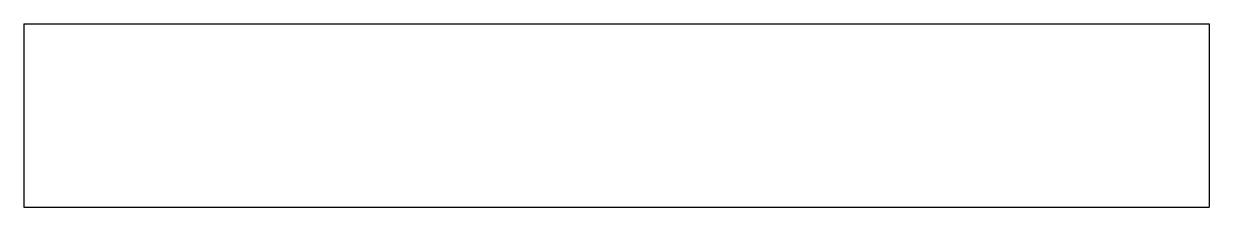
# Model space of a CAD drawing. Header units: millimetres. Extents: x -133 to 360, y 160 to 236.
import ezdxf

# ---------------------------------------------------------------- set-up
doc = ezdxf.new("R2010")
doc.units = ezdxf.units.MM
doc.linetypes.add('K5LT_BASIC', pattern=[0])
doc.layers.add('Системный слой', color=7, linetype='Continuous')

msp = doc.modelspace()

# ---------------------------------------------------------------- linework, layer by layer
at = {"layer": 'Системный слой', "color": 150, "linetype": 'K5LT_BASIC', "lineweight": 30}
for p, q in [((-133.32, 236.34), (359.68, 236.34)), ((-133.32, 236.34), (-133.32, 218.54)), ((359.68, 236.34), (359.68, 218.54)), ((-133.32, 218.54), (-133.32, 216.03)), ((359.68, 218.54), (359.68, 216.03)), ((-133.32, 216.03), (-133.32, 180.43)), ((359.68, 216.03), (359.68, 180.43)), ((-133.32, 180.43), (-133.32, 177.91)), ((-133.32, 177.91), (-133.32, 160.11)), ((359.68, 180.43), (359.68, 177.91)), ((359.68, 177.91), (359.68, 160.11)), ((-133.32, 160.11), (359.68, 160.11))]:
    msp.add_line(p, q, dxfattribs=at)

doc.saveas('drawing.dxf')
